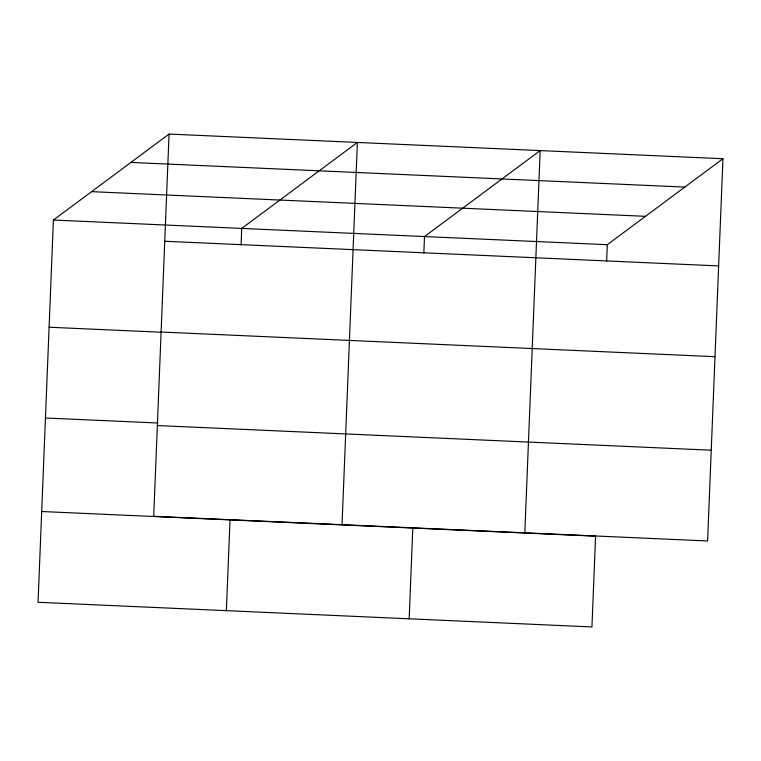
<?xml version="1.0" encoding="UTF-8"?>
<svg xmlns="http://www.w3.org/2000/svg" width="761" height="761" viewBox="0 0 761 761"><rect width="100%" height="100%" fill="white"/><g stroke="black" fill="none" stroke-linecap="round" stroke-linejoin="round"><path stroke-width="1.14" d="M169.056 134.06L153.703 516.31L707.597 540.966L722.95 158.726L169.056 134.06L53.403 220.034L38.05 602.274L591.944 626.94L595.587 536.172L41.693 511.516M226.369 610.664L230.022 519.896M241.066 244.909L241.722 228.414L357.385 142.45L342.031 524.69M409.161 618.798L412.804 528.039M423.848 253.052L424.505 236.557L540.167 150.583L524.814 532.833M606.631 261.185L607.297 244.69L722.95 158.726M130.892 162.426L684.786 187.092M91.567 191.658L645.461 216.324M53.403 220.034L607.297 244.69M164.756 241.256L718.641 265.922M161.104 332.024L714.998 356.69M49.094 327.23L161.617 332.243M45.451 417.998L157.974 423.002M157.356 425.542L711.24 450.208"/></g></svg>
